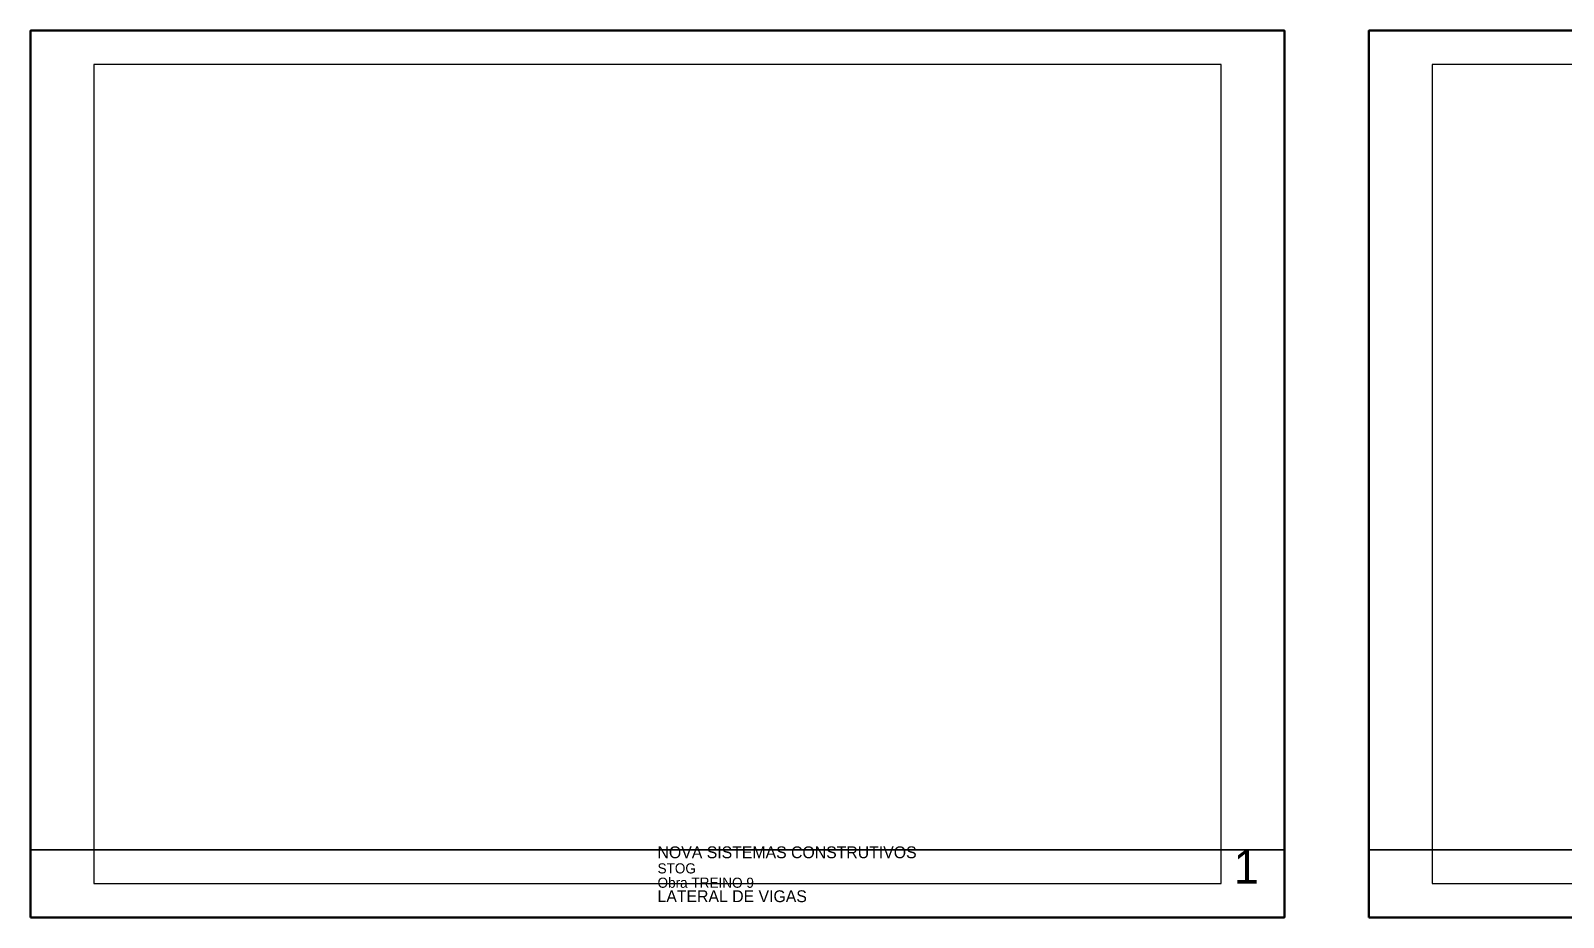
# Model space of a CAD drawing. Extents: x -13000 to 3070, y -3784 to 8105.
# Drawn here: x 0 to 1815, y 200 to 1250 of the extents above; entities that cross this region are included whole.
import ezdxf

# ---------------------------------------------------------------- set-up
doc = ezdxf.new("R2010")
doc.units = 0
doc.layers.add('CARIMBO', color=255, linetype='Continuous')
doc.layers.add('Folhas', color=255, linetype='Continuous')

msp = doc.modelspace()

# ---------------------------------------------------------------- linework, layer by layer
at = {"layer": 'CARIMBO', "lineweight": 35}
for p, q in [((0, 280), (1485, 280)), ((1585, 280), (3070, 280))]:
    msp.add_line(p, q, dxfattribs=at)
at = {"layer": 'Folhas', "lineweight": 50}
for points in [[(0, 200), (1485, 200), (1485, 1250), (0, 1250)], [(1585, 200), (3070, 200), (3070, 1250), (1585, 1250)]]:
    msp.add_lwpolyline(points, close=True, dxfattribs=at)
at = {"layer": 'Folhas', "lineweight": 25}
for points in [[(75, 240), (1410, 240), (1410, 1210), (75, 1210)], [(1660, 240), (2995, 240), (2995, 1210), (1660, 1210)]]:
    msp.add_lwpolyline(points, close=True, dxfattribs=at)

# ---------------------------------------------------------------- texts
at = {"layer": 'CARIMBO'}
for s, height, p in [('NOVA SISTEMAS CONSTRUTIVOS', 14, (742.5, 270)), ('1', 40, (1425, 240)), ('STOG', 12, (742.5, 252)), ('Obra TREINO 9', 12, (742.5, 235)), ('LATERAL DE VIGAS', 14, (742.5, 218))]:
    msp.add_text(s, height=height, dxfattribs=at).set_placement(p)

doc.saveas('drawing.dxf')
